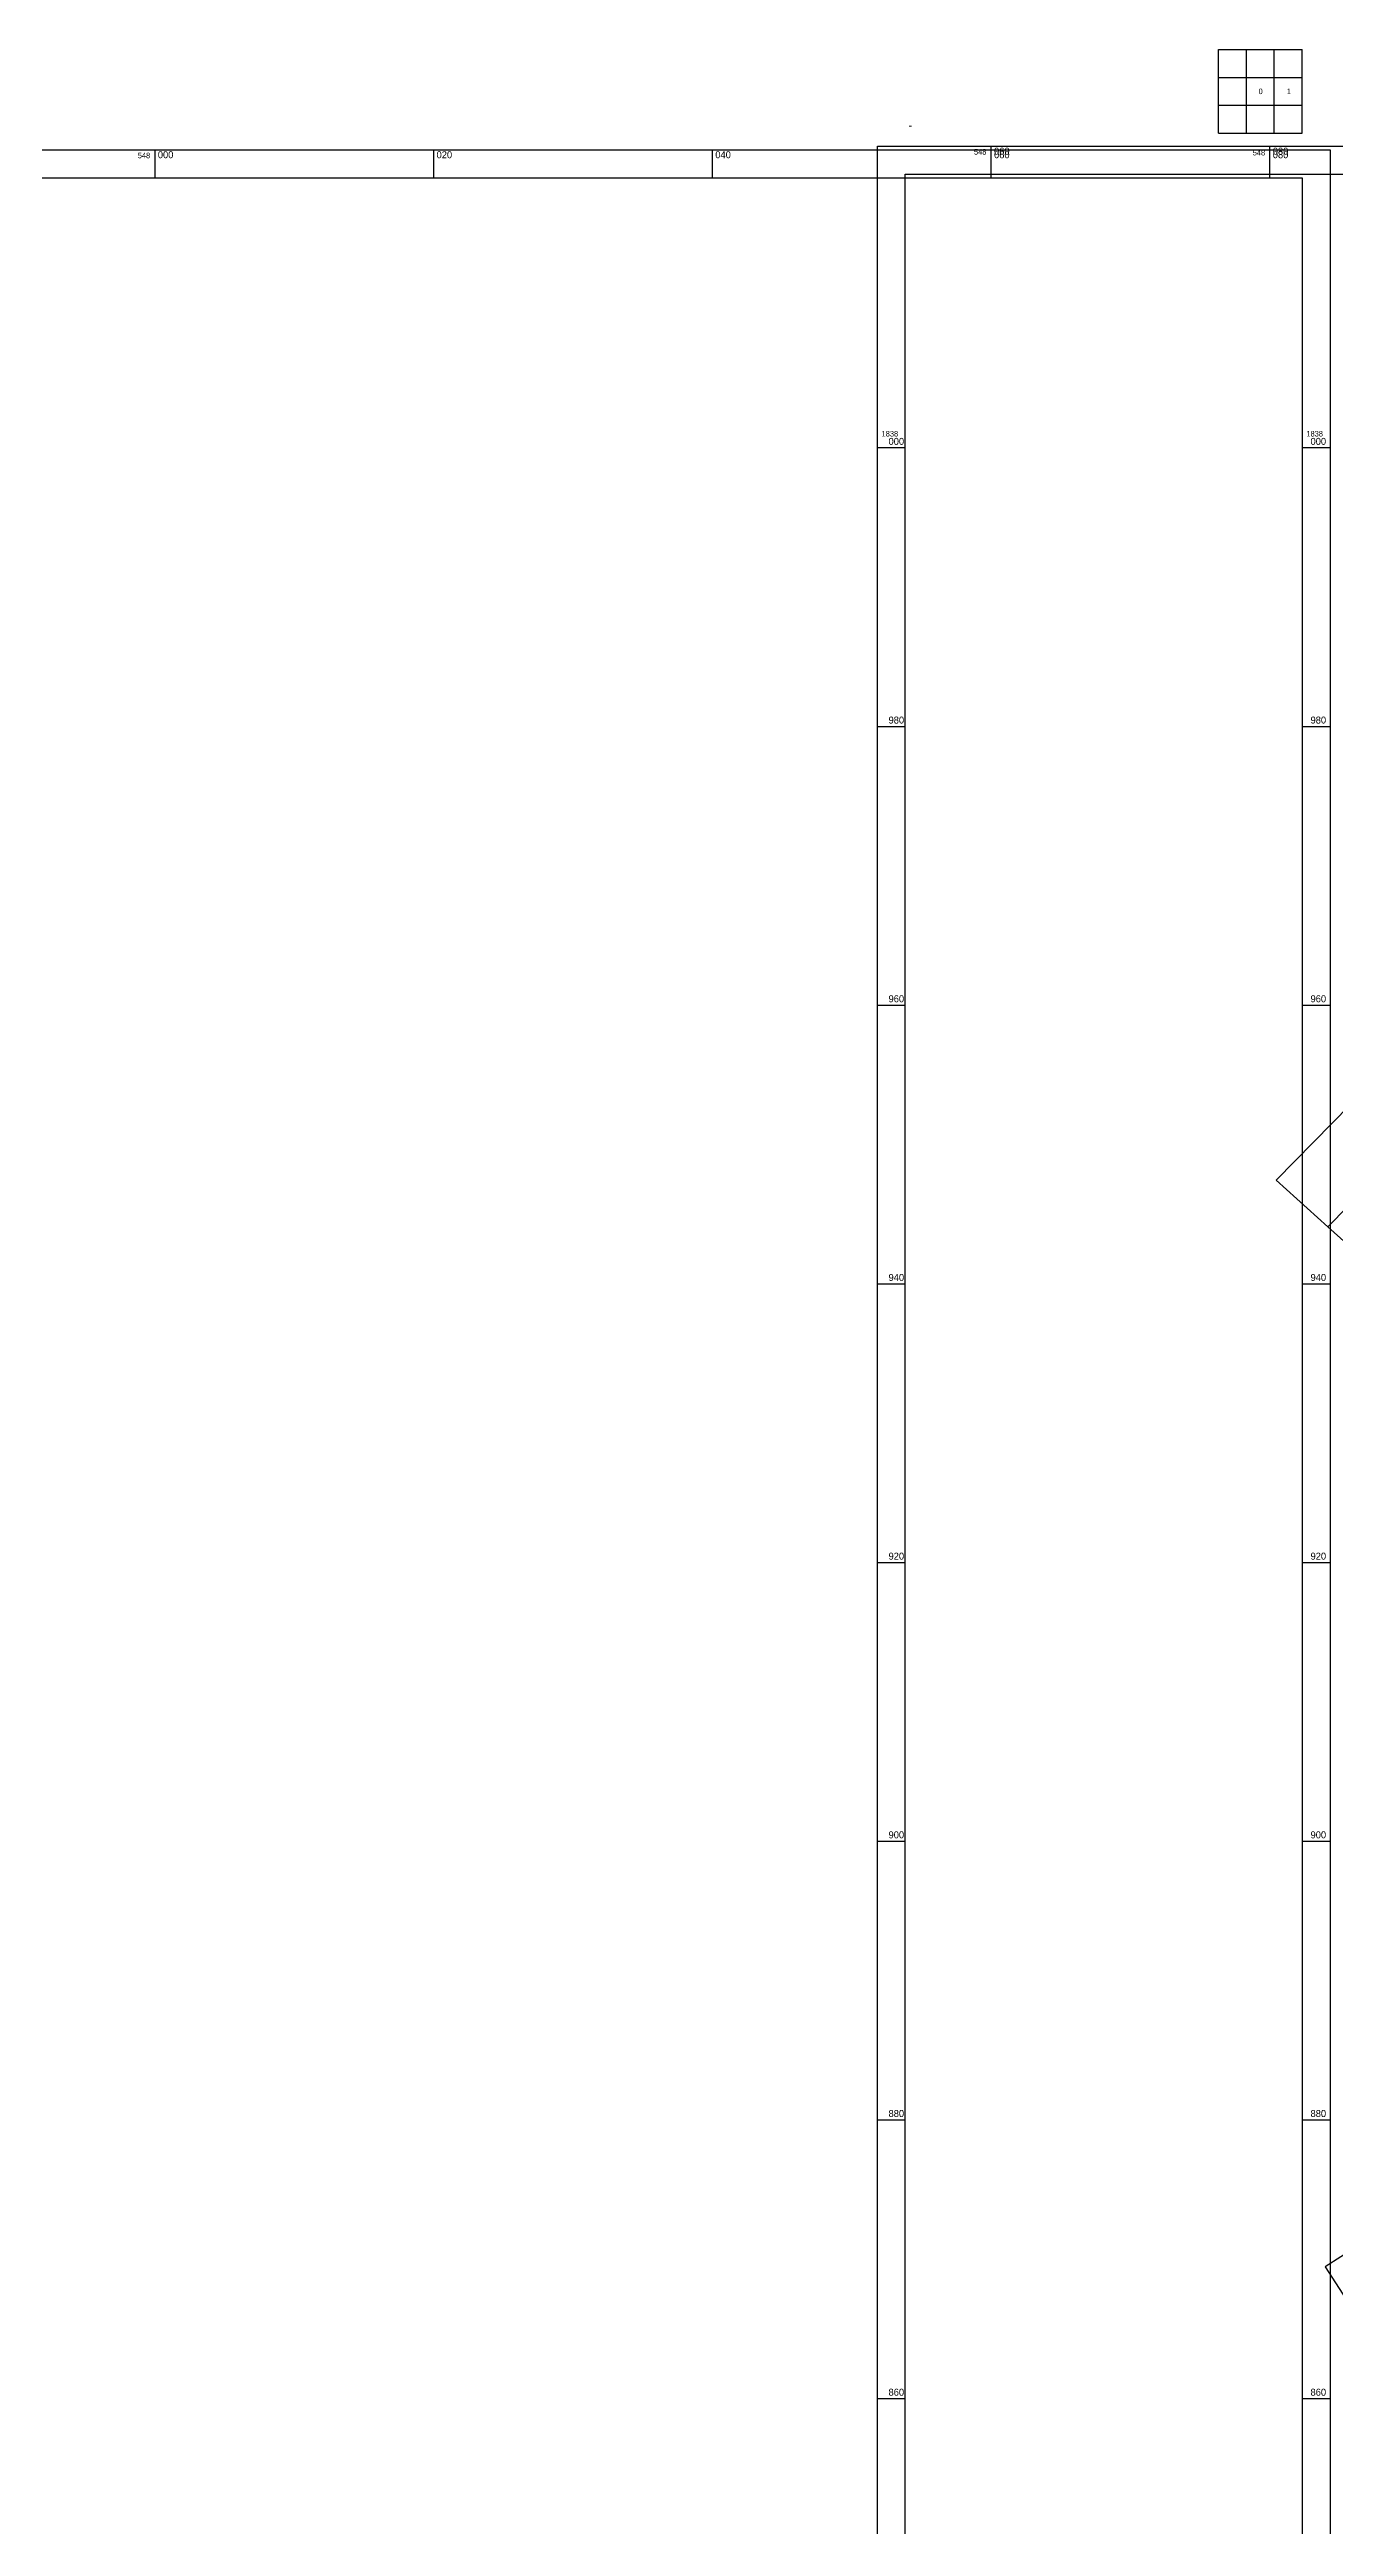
# Model space of a CAD drawing. Extents: x 547747 to 549324, y 1837450 to 1838029.
# Drawn here: x 548925.8 to 549018.1, y 1837792.7 to 1837970.5 of the extents above; entities that cross this region are included whole.
import ezdxf

# ---------------------------------------------------------------- set-up
doc = ezdxf.new("R2010")
doc.units = 0
for name, color, linetype in [('Level 10', 7, 'Continuous'), ('Level 58', 7, 'Continuous'), ('Level 63', 7, 'Continuous')]:
    doc.layers.add(name, color=color, linetype=linetype)

msp = doc.modelspace()

# ---------------------------------------------------------------- linework, layer by layer
at = {"layer": 'Level 10'}
for p, q in [((549058.06, 1837934.4), (549013.82, 1837889.36)), ((549017.54, 1837886.01), (549033.17, 1837901.93)), ((549013.82, 1837889.36), (549017.54, 1837886.01)), ((549017.54, 1837886.01), (549063.73, 1837844.5)), ((549024.86, 1837816.19), (549017.34, 1837811.37)), ((549017.34, 1837811.37), (549039.34, 1837777.21))]:
    msp.add_line(p, q, dxfattribs=at)
at = {"layer": 'Level 58'}
for p, q in [((549009.69, 1837970.49), (549015.69, 1837970.49)), ((549009.69, 1837964.49), (549009.69, 1837970.49)), ((549009.69, 1837970.49), (549015.69, 1837970.49)), ((549009.69, 1837964.49), (549009.69, 1837970.49)), ((549009.69, 1837970.49), (549015.69, 1837970.49)), ((549009.69, 1837964.49), (549009.69, 1837970.49)), ((549009.69, 1837970.49), (549015.69, 1837970.49)), ((549009.69, 1837964.49), (549009.69, 1837970.49)), ((549009.69, 1837970.49), (549015.69, 1837970.49)), ((549009.69, 1837964.49), (549009.69, 1837970.49)), ((549011.69, 1837964.49), (549011.69, 1837970.49)), ((549011.69, 1837964.49), (549011.69, 1837970.49)), ((549011.69, 1837964.49), (549011.69, 1837970.49)), ((549011.69, 1837964.49), (549011.69, 1837970.49)), ((549011.69, 1837964.49), (549011.69, 1837970.49)), ((549013.69, 1837964.49), (549013.69, 1837970.49)), ((549013.69, 1837964.49), (549013.69, 1837970.49)), ((549013.69, 1837964.49), (549013.69, 1837970.49)), ((549013.69, 1837964.49), (549013.69, 1837970.49)), ((549013.69, 1837964.49), (549013.69, 1837970.49)), ((549015.69, 1837964.49), (549015.69, 1837970.49)), ((549015.69, 1837964.49), (549015.69, 1837970.49)), ((549015.69, 1837964.49), (549015.69, 1837970.49)), ((549015.69, 1837964.49), (549015.69, 1837970.49)), ((549015.69, 1837964.49), (549015.69, 1837970.49)), ((549009.69, 1837968.49), (549015.69, 1837968.49)), ((549009.69, 1837968.49), (549015.69, 1837968.49)), ((549009.69, 1837968.49), (549015.69, 1837968.49)), ((549009.69, 1837968.49), (549015.69, 1837968.49)), ((549009.69, 1837968.49), (549015.69, 1837968.49)), ((549009.69, 1837966.49), (549015.69, 1837966.49)), ((549009.69, 1837966.49), (549015.69, 1837966.49)), ((549009.69, 1837966.49), (549015.69, 1837966.49)), ((549009.69, 1837966.49), (549015.69, 1837966.49)), ((549009.69, 1837966.49), (549015.69, 1837966.49)), ((549009.69, 1837964.49), (549015.69, 1837964.49)), ((549009.69, 1837964.49), (549015.69, 1837964.49)), ((549009.69, 1837964.49), (549015.69, 1837964.49)), ((549009.69, 1837964.49), (549015.69, 1837964.49)), ((549009.69, 1837964.49), (549015.69, 1837964.49)), ((548933.38, 1837961.29), (548933.38, 1837963.29)), ((548933.38, 1837961.29), (548933.38, 1837963.29)), ((548933.38, 1837961.29), (548933.38, 1837963.29)), ((548933.38, 1837961.29), (548933.38, 1837963.29)), ((548933.38, 1837961.29), (548933.38, 1837963.29)), ((548953.38, 1837961.29), (548953.38, 1837963.29)), ((548953.38, 1837961.29), (548953.38, 1837963.29)), ((548953.38, 1837961.29), (548953.38, 1837963.29)), ((548953.38, 1837961.29), (548953.38, 1837963.29)), ((548953.38, 1837961.29), (548953.38, 1837963.29)), ((548973.38, 1837961.29), (548973.38, 1837963.29)), ((548973.38, 1837961.29), (548973.38, 1837963.29)), ((548973.38, 1837961.29), (548973.38, 1837963.29)), ((548973.38, 1837961.29), (548973.38, 1837963.29)), ((548973.38, 1837961.29), (548973.38, 1837963.29)), ((548993.38, 1837961.29), (548993.38, 1837963.29)), ((548993.38, 1837961.29), (548993.38, 1837963.29)), ((548993.38, 1837961.29), (548993.38, 1837963.29)), ((548993.38, 1837961.29), (548993.38, 1837963.29)), ((548993.38, 1837961.29), (548993.38, 1837963.29)), ((549013.38, 1837961.29), (549013.38, 1837963.29)), ((549013.38, 1837961.29), (549013.38, 1837963.29)), ((549013.38, 1837961.29), (549013.38, 1837963.29)), ((549013.38, 1837961.29), (549013.38, 1837963.29)), ((549013.38, 1837961.29), (549013.38, 1837963.29)), ((549015.69, 1837941.92), (549017.69, 1837941.92)), ((549015.69, 1837941.92), (549017.69, 1837941.92)), ((549015.69, 1837941.92), (549017.69, 1837941.92)), ((549015.69, 1837941.92), (549017.69, 1837941.92)), ((549015.69, 1837941.92), (549017.69, 1837941.92)), ((549015.69, 1837921.92), (549017.69, 1837921.92)), ((549015.69, 1837921.92), (549017.69, 1837921.92)), ((549015.69, 1837921.92), (549017.69, 1837921.92)), ((549015.69, 1837921.92), (549017.69, 1837921.92)), ((549015.69, 1837921.92), (549017.69, 1837921.92)), ((549015.69, 1837901.92), (549017.69, 1837901.92)), ((549015.69, 1837901.92), (549017.69, 1837901.92)), ((549015.69, 1837901.92), (549017.69, 1837901.92)), ((549015.69, 1837901.92), (549017.69, 1837901.92)), ((549015.69, 1837901.92), (549017.69, 1837901.92)), ((549015.69, 1837881.92), (549017.69, 1837881.92)), ((549015.69, 1837881.92), (549017.69, 1837881.92)), ((549015.69, 1837881.92), (549017.69, 1837881.92)), ((549015.69, 1837881.92), (549017.69, 1837881.92)), ((549015.69, 1837881.92), (549017.69, 1837881.92)), ((549015.69, 1837861.92), (549017.69, 1837861.92)), ((549015.69, 1837861.92), (549017.69, 1837861.92)), ((549015.69, 1837861.92), (549017.69, 1837861.92)), ((549015.69, 1837861.92), (549017.69, 1837861.92)), ((549015.69, 1837861.92), (549017.69, 1837861.92)), ((549015.69, 1837841.92), (549017.69, 1837841.92)), ((549015.69, 1837841.92), (549017.69, 1837841.92)), ((549015.69, 1837841.92), (549017.69, 1837841.92)), ((549015.69, 1837841.92), (549017.69, 1837841.92)), ((549015.69, 1837841.92), (549017.69, 1837841.92)), ((549015.69, 1837821.92), (549017.69, 1837821.92)), ((549015.69, 1837821.92), (549017.69, 1837821.92)), ((549015.69, 1837821.92), (549017.69, 1837821.92)), ((549015.69, 1837821.92), (549017.69, 1837821.92)), ((549015.69, 1837821.92), (549017.69, 1837821.92)), ((549015.69, 1837801.92), (549017.69, 1837801.92)), ((549015.69, 1837801.92), (549017.69, 1837801.92)), ((549015.69, 1837801.92), (549017.69, 1837801.92)), ((549015.69, 1837801.92), (549017.69, 1837801.92)), ((549015.69, 1837801.92), (549017.69, 1837801.92))]:
    msp.add_line(p, q, dxfattribs=at)
for points in [[(548680.32, 1837463.19), (548680.32, 1837963.29), (549017.69, 1837963.29), (549017.69, 1837463.19)], [(548680.32, 1837463.19), (548680.32, 1837963.29), (549017.69, 1837963.29), (549017.69, 1837463.19)], [(548680.32, 1837463.19), (548680.32, 1837963.29), (549017.69, 1837963.29), (549017.69, 1837463.19)], [(548680.32, 1837463.19), (548680.32, 1837963.29), (549017.69, 1837963.29), (549017.69, 1837463.19)], [(548680.32, 1837463.19), (548680.32, 1837963.29), (549017.69, 1837963.29), (549017.69, 1837463.19)], [(548682.32, 1837961.29), (549015.69, 1837961.29), (549015.69, 1837465.19), (548682.32, 1837465.19)], [(548682.32, 1837465.19), (548682.32, 1837961.29), (549015.69, 1837961.29), (549015.69, 1837465.19)], [(548682.32, 1837465.19), (548682.32, 1837961.29), (549015.69, 1837961.29), (549015.69, 1837465.19)], [(548682.32, 1837465.19), (548682.32, 1837961.29), (549015.69, 1837961.29), (549015.69, 1837465.19)], [(548682.32, 1837465.19), (548682.32, 1837961.29), (549015.69, 1837961.29), (549015.69, 1837465.19)], [(548682.32, 1837465.19), (548682.32, 1837961.29), (549015.69, 1837961.29), (549015.69, 1837465.19)]]:
    msp.add_lwpolyline(points, close=True, dxfattribs=at)
at = {"layer": 'Level 63'}
for p, q in [((548993.38, 1837961.55), (548993.38, 1837963.55)), ((549013.38, 1837961.55), (549013.38, 1837963.55)), ((548985.21, 1837941.92), (548987.21, 1837941.92)), ((548985.21, 1837921.92), (548987.21, 1837921.92)), ((548985.21, 1837901.92), (548987.21, 1837901.92)), ((548985.21, 1837881.92), (548987.21, 1837881.92)), ((548985.21, 1837861.92), (548987.21, 1837861.92)), ((548985.21, 1837841.92), (548987.21, 1837841.92)), ((548985.21, 1837821.92), (548987.21, 1837821.92)), ((548985.21, 1837801.92), (548987.21, 1837801.92))]:
    msp.add_line(p, q, dxfattribs=at)
for points in [[(548985.21, 1837463.45), (548985.21, 1837963.55), (549322.58, 1837963.55), (549322.58, 1837463.45)], [(548987.21, 1837465.45), (548987.21, 1837961.55), (549320.58, 1837961.55), (549320.58, 1837465.45)]]:
    msp.add_lwpolyline(points, close=True, dxfattribs=at)

# ---------------------------------------------------------------- texts
at = {"layer": 'Level 58'}
for s, height, p in [('0', 0.4, (549012.56, 1837967.29)), ('0', 0.4, (549012.56, 1837967.29)), ('0', 0.4, (549012.56, 1837967.29)), ('0', 0.4, (549012.56, 1837967.29)), ('0', 0.4, (549012.56, 1837967.29)), ('1', 0.4, (549014.59, 1837967.29)), ('1', 0.4, (549014.59, 1837967.29)), ('1', 0.4, (549014.59, 1837967.29)), ('1', 0.4, (549014.59, 1837967.29)), ('1', 0.4, (549014.59, 1837967.29)), ('548', 0.4, (548932.14, 1837962.69)), ('548', 0.4, (548932.14, 1837962.69)), ('548', 0.4, (548932.14, 1837962.69)), ('548', 0.4, (548932.14, 1837962.69)), ('548', 0.4, (548932.14, 1837962.69)), ('000', 0.5, (548933.58, 1837962.69)), ('000', 0.5, (548933.58, 1837962.69)), ('000', 0.5, (548933.58, 1837962.69)), ('000', 0.5, (548933.58, 1837962.69)), ('000', 0.5, (548933.58, 1837962.69)), ('020', 0.5, (548953.58, 1837962.69)), ('020', 0.5, (548953.58, 1837962.69)), ('020', 0.5, (548953.58, 1837962.69)), ('020', 0.5, (548953.58, 1837962.69)), ('020', 0.5, (548953.58, 1837962.69)), ('040', 0.5, (548973.58, 1837962.69)), ('040', 0.5, (548973.58, 1837962.69)), ('040', 0.5, (548973.58, 1837962.69)), ('040', 0.5, (548973.58, 1837962.69)), ('040', 0.5, (548973.58, 1837962.69)), ('060', 0.5, (548993.58, 1837962.69)), ('060', 0.5, (548993.58, 1837962.69)), ('060', 0.5, (548993.58, 1837962.69)), ('060', 0.5, (548993.58, 1837962.69)), ('060', 0.5, (548993.58, 1837962.69)), ('548', 0.4, (549012.14, 1837962.89)), ('548', 0.4, (549012.14, 1837962.89)), ('548', 0.4, (549012.14, 1837962.89)), ('548', 0.4, (549012.14, 1837962.89)), ('548', 0.4, (549012.14, 1837962.89)), ('080', 0.5, (549013.58, 1837962.69)), ('080', 0.5, (549013.58, 1837962.69)), ('080', 0.5, (549013.58, 1837962.69)), ('080', 0.5, (549013.58, 1837962.69)), ('080', 0.5, (549013.58, 1837962.69)), ('1838', 0.4, (549015.99, 1837942.72)), ('1838', 0.4, (549015.99, 1837942.72)), ('1838', 0.4, (549015.99, 1837942.72)), ('1838', 0.4, (549015.99, 1837942.72)), ('1838', 0.4, (549015.99, 1837942.72)), ('1838', 0.4, (549015.99, 1837942.72)), ('1838', 0.4, (549015.99, 1837942.72)), ('1838', 0.4, (549015.99, 1837942.72)), ('1838', 0.4, (549015.99, 1837942.72)), ('1838', 0.4, (549015.99, 1837942.72)), ('000', 0.5, (549016.29, 1837942.12)), ('000', 0.5, (549016.29, 1837942.12)), ('000', 0.5, (549016.29, 1837942.12)), ('000', 0.5, (549016.29, 1837942.12)), ('000', 0.5, (549016.29, 1837942.12)), ('980', 0.5, (549016.29, 1837922.12)), ('980', 0.5, (549016.29, 1837922.12)), ('980', 0.5, (549016.29, 1837922.12)), ('980', 0.5, (549016.29, 1837922.12)), ('980', 0.5, (549016.29, 1837922.12)), ('960', 0.5, (549016.29, 1837902.12)), ('960', 0.5, (549016.29, 1837902.12)), ('960', 0.5, (549016.29, 1837902.12)), ('960', 0.5, (549016.29, 1837902.12)), ('960', 0.5, (549016.29, 1837902.12)), ('940', 0.5, (549016.29, 1837882.12)), ('940', 0.5, (549016.29, 1837882.12)), ('940', 0.5, (549016.29, 1837882.12)), ('940', 0.5, (549016.29, 1837882.12)), ('940', 0.5, (549016.29, 1837882.12)), ('920', 0.5, (549016.29, 1837862.12)), ('920', 0.5, (549016.29, 1837862.12)), ('920', 0.5, (549016.29, 1837862.12)), ('920', 0.5, (549016.29, 1837862.12)), ('920', 0.5, (549016.29, 1837862.12)), ('900', 0.5, (549016.29, 1837842.12)), ('900', 0.5, (549016.29, 1837842.12)), ('900', 0.5, (549016.29, 1837842.12)), ('900', 0.5, (549016.29, 1837842.12)), ('900', 0.5, (549016.29, 1837842.12)), ('880', 0.5, (549016.29, 1837822.12)), ('880', 0.5, (549016.29, 1837822.12)), ('880', 0.5, (549016.29, 1837822.12)), ('880', 0.5, (549016.29, 1837822.12)), ('880', 0.5, (549016.29, 1837822.12)), ('860', 0.5, (549016.29, 1837802.12)), ('860', 0.5, (549016.29, 1837802.12)), ('860', 0.5, (549016.29, 1837802.12)), ('860', 0.5, (549016.29, 1837802.12)), ('860', 0.5, (549016.29, 1837802.12))]:
    msp.add_text(s, height=height, dxfattribs=at).set_placement(p)
at = {"layer": 'Level 63'}
for s, height, p in [(' - ', 0.6, (548987.21, 1837964.75)), ('548', 0.4, (548992.14, 1837962.95)), ('060', 0.5, (548993.58, 1837962.95)), ('080', 0.5, (549013.58, 1837962.95)), ('1838', 0.4, (548985.51, 1837942.72)), ('1838', 0.4, (548985.51, 1837942.72)), ('000', 0.5, (548986.01, 1837942.12)), ('980', 0.5, (548986.01, 1837922.12)), ('960', 0.5, (548986.01, 1837902.12)), ('940', 0.5, (548986.01, 1837882.12)), ('920', 0.5, (548986.01, 1837862.12)), ('900', 0.5, (548986.01, 1837842.12)), ('880', 0.5, (548986.01, 1837822.12)), ('860', 0.5, (548986.01, 1837802.12))]:
    msp.add_text(s, height=height, dxfattribs=at).set_placement(p)

doc.saveas('drawing.dxf')
